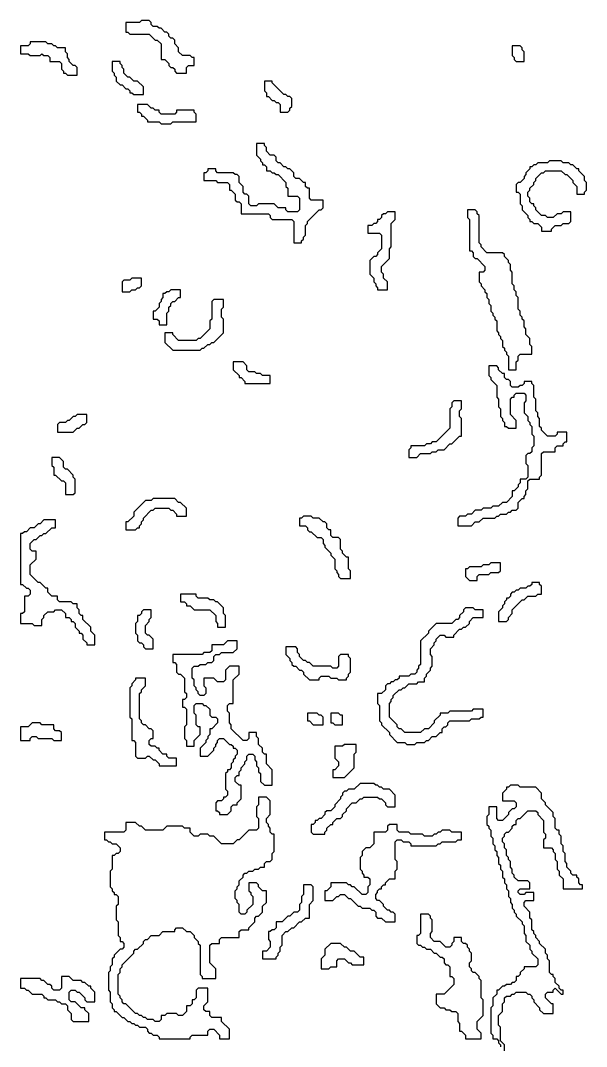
# Model space of a CAD drawing. Header units: metres. Extents: x 0 to 1000, y 0 to 1405.
# Drawn here: x 0 to 72.5, y 601.8 to 733.2 of the extents above; entities that cross this region are included whole.
import ezdxf

# ---------------------------------------------------------------- set-up
doc = ezdxf.new("R2010")
doc.units = ezdxf.units.M

msp = doc.modelspace()

# ---------------------------------------------------------------- linework, layer by layer
for points in [[(15.5, 733.25), (15.25, 733), (13.5, 733), (13.5, 731.75), (13.75, 731.75), (14, 731.5), (16.5, 731.5), (17.25, 730.75), (17.5, 730.75), (18, 730.25), (18, 728.25), (18.5, 728.25), (19, 727.75), (19, 727.5), (19.25, 727.25), (19.5, 727.25), (19.75, 727), (19.75, 726.75), (20, 726.5), (21.25, 726.5), (21.25, 727.25), (21.5, 727.5), (22.25, 727.5), (22.25, 728.5), (22, 728.5), (21.75, 728.75), (20.75, 728.75), (20.25, 729.25), (20.25, 729.75), (19.75, 730.25), (19.75, 730.75), (19.5, 731), (19.25, 731), (19, 731.25), (19, 731.5), (18.75, 731.75), (18.5, 731.75), (18, 732.25), (17.75, 732.25), (17.5, 732.5), (17, 732.5), (16.75, 732.75), (16.75, 733), (16.5, 733.25)], [(1.25, 730.5), (1.25, 730.25), (1, 730), (0, 730), (0, 729), (1, 729), (1.25, 728.75), (2.5, 728.75), (2.75, 729), (3, 728.75), (3.5, 728.75), (3.75, 728.5), (3.75, 728), (5, 728), (5.25, 727.75), (5.25, 727), (5.5, 726.75), (5.5, 726.5), (5.75, 726.5), (6, 726.25), (7.25, 726.25), (7.25, 727.25), (7, 727.5), (6.75, 727.5), (6.25, 728), (6.25, 728.25), (6, 728.5), (6, 729), (5.75, 729.25), (5.75, 729.75), (4.75, 729.75), (4.5, 730), (4.25, 730), (4, 730.25), (3.5, 730.25), (3.25, 730.5)], [(63, 730), (63, 728.75), (63.25, 728.5), (63.25, 728.25), (63.5, 728), (64.5, 728), (64.5, 729.25), (64.25, 729.5), (64.25, 729.75), (64, 730)], [(11.75, 728), (11.75, 726.75), (12, 726.5), (12, 726.25), (12.25, 726), (12.25, 725.5), (12.75, 725), (13, 725), (13.5, 724.5), (13.75, 724.5), (14, 724.25), (14, 724), (14.25, 724), (14.5, 723.75), (15.75, 723.75), (15.75, 724.75), (15, 725.5), (14.5, 725.5), (14, 726), (13.75, 726), (13.25, 726.5), (13.25, 727), (13, 727.25), (13, 727.5), (12.75, 727.75), (12.75, 728)], [(31.25, 725.5), (31.25, 724.25), (31.5, 724), (31.5, 723.5), (31.75, 723.5), (32.25, 723), (32.5, 723), (32.75, 722.75), (33, 722.75), (33.25, 722.5), (33.25, 721.5), (34.25, 721.5), (34.5, 721.75), (34.5, 722), (34.75, 722.25), (34.75, 723.25), (34.5, 723.5), (34.25, 723.5), (34, 723.75), (33.75, 723.75), (32.25, 725.25), (32.25, 725.5)], [(15, 722.5), (15, 721.5), (15.25, 721.5), (15.5, 721.25), (15.5, 721), (15.75, 721), (16.25, 720.5), (16.25, 720.25), (17.75, 720.25), (18, 720), (19.25, 720), (19.5, 720.25), (22.5, 720.25), (22.5, 721.25), (22.25, 721.5), (22.25, 721.75), (20, 721.75), (20, 721.5), (19.75, 721.25), (18, 721.25), (17.75, 721.5), (17.75, 721.75), (17.25, 721.75), (17, 722), (16.75, 722), (16.25, 722.5)], [(30.25, 717.5), (30.25, 716), (30.75, 715.5), (30.75, 715.25), (31, 715), (31, 714.75), (31.25, 714.75), (31.5, 714.5), (31.5, 714), (32, 714), (32.25, 713.75), (32.5, 713.75), (32.75, 713.5), (33, 713.5), (34, 712.5), (34, 712), (34.25, 711.75), (34.25, 710.75), (35.5, 710.75), (35.75, 710.5), (35.75, 709), (35.5, 708.75), (34.25, 708.75), (34, 709), (34, 709.25), (33, 709.25), (32.5, 709.75), (30.5, 709.75), (30.25, 709.5), (29.5, 709.5), (29.25, 709.75), (29.25, 710.75), (29, 711), (28.75, 711), (28.5, 711.25), (28.5, 712), (28, 712.5), (28, 713.25), (27.75, 713.5), (27.5, 713.5), (27.25, 713.75), (25.25, 713.75), (25, 714), (25, 714.25), (24, 714.25), (24, 714), (23.75, 713.75), (23.5, 713.75), (23.5, 712.75), (25, 712.75), (25.25, 712.5), (26.5, 712.5), (26.75, 712.25), (26.75, 711.5), (27, 711.5), (27.5, 711), (27.5, 710.25), (27.75, 710), (28, 710), (28.25, 709.75), (28.25, 708.5), (31.75, 708.5), (32, 708.25), (32, 708), (32.25, 707.75), (34.75, 707.75), (35, 707.5), (35, 704.75), (36, 704.75), (36, 705), (36.25, 705.25), (36.25, 705.5), (36.5, 705.75), (36.5, 707), (36.75, 707.25), (36.75, 707.5), (38.25, 709), (38.5, 709), (38.75, 709.25), (38.75, 710.25), (37.25, 710.25), (37, 710.5), (37, 711.75), (36.75, 711.75), (36.5, 712), (36.5, 712.5), (36.25, 712.5), (35.75, 713), (35.25, 713), (35, 713.25), (35, 713.75), (34.5, 714.25), (34.25, 714.25), (34, 714.5), (33.75, 714.5), (33.25, 715), (33, 715), (32.75, 715.25), (32.75, 715.75), (32.5, 716), (32, 716), (31.5, 716.5), (31.5, 717), (31.25, 717.25), (31.25, 717.5)], [(67.75, 715.25), (67.5, 715), (66.25, 715), (66, 714.75), (65.75, 714.75), (65.5, 714.5), (65.25, 714.5), (65.25, 714.25), (64.75, 713.75), (64.75, 713.5), (64.5, 713.25), (64.5, 713), (64, 712.5), (63.75, 712.5), (63.5, 712.25), (63.5, 711.25), (63.75, 711.25), (64, 711), (64, 709.75), (64.25, 709.5), (64.25, 709), (65, 708.25), (65, 708), (65.25, 707.75), (65.25, 707.5), (65.5, 707.5), (65.75, 707.25), (66.25, 707.25), (66.75, 706.75), (66.75, 706.25), (68, 706.25), (68, 706.5), (68.5, 707), (69.25, 707), (69.5, 707.25), (70.25, 707.25), (70.5, 707.5), (70.5, 708.75), (69.5, 708.75), (69.25, 708.5), (68.75, 708.5), (68.25, 708), (67.5, 708), (67.25, 708.25), (66.75, 708.25), (66, 709), (66, 709.25), (65.75, 709.5), (65.75, 709.75), (65.5, 709.75), (65.25, 710), (65.25, 710.5), (65, 710.75), (65, 711.25), (65.25, 711.5), (65.25, 711.75), (65.75, 712.25), (65.75, 712.5), (66, 712.75), (66, 713), (66.75, 713.75), (67, 713.75), (67.25, 714), (69.25, 714), (69.75, 713.5), (70, 713.5), (70.75, 712.75), (70.75, 712.5), (71.25, 712), (71.25, 711), (72.25, 711), (72.25, 711.25), (72.5, 711.5), (72.5, 712.5), (72.25, 712.75), (72.25, 713.25), (71.5, 714), (71.5, 714.25), (71.25, 714.25), (70.75, 714.75), (70.5, 714.75), (70.25, 715), (69.5, 715), (69.25, 715.25)], [(47, 708.75), (46.75, 708.5), (46.5, 708.5), (46.25, 708.25), (46.25, 708), (46, 707.75), (45.75, 707.75), (45.75, 707.5), (45.5, 707.25), (45.25, 707.25), (45, 707), (44.5, 707), (44.5, 706), (46, 706), (46.25, 705.75), (46.25, 704), (45.75, 703.5), (45.75, 703.25), (45.5, 703), (45.25, 703), (44.75, 702.5), (44.75, 700.75), (45.25, 700.25), (45.25, 699.75), (45.5, 699.5), (45.5, 699.25), (45.75, 699), (45.75, 698.75), (47, 698.75), (47, 699.75), (46.5, 700.25), (46.5, 700.75), (46.25, 701), (46.25, 701.75), (47.25, 702.75), (47.25, 704), (47.5, 704.25), (47.5, 707.25), (48, 707.75), (48, 708.75)], [(57.25, 709), (57.25, 708), (57.5, 707.75), (57.5, 703.75), (57.75, 703.75), (58, 703.5), (58, 703), (58.25, 702.75), (58.5, 702.75), (59.5, 701.75), (59.5, 701.25), (59.25, 701), (58.75, 701), (58.75, 699.75), (59, 699.5), (59, 699.25), (59.5, 698.75), (59.5, 698.5), (59.75, 698.25), (59.75, 697.75), (60, 697.5), (60, 697), (60.25, 696.75), (60.25, 696), (60.5, 695.75), (60.5, 695.5), (60.75, 695.25), (60.75, 695), (61, 694.75), (61, 693.5), (61.25, 693.25), (61.25, 693), (61.5, 692.75), (61.5, 692.5), (61.75, 692.25), (61.75, 691.5), (62, 691.25), (62, 691), (62.25, 690.75), (62.25, 690.5), (62.5, 690.25), (62.5, 688.5), (63.5, 688.5), (63.5, 689.5), (63.75, 689.75), (63.75, 690.25), (64, 690.5), (65.5, 690.5), (65.5, 691.5), (65.25, 691.75), (65.25, 692.5), (64.75, 693), (64.75, 693.75), (64.5, 694), (64.5, 694.75), (64.25, 695), (64.25, 695.25), (64, 695.5), (64, 696), (63.75, 696.25), (63.75, 697.75), (63.5, 698), (63.5, 698.5), (63.25, 698.75), (63.25, 699.25), (63, 699.5), (63, 701), (62.75, 701.25), (62.75, 702), (62.5, 702.25), (62.5, 702.5), (62, 703), (62, 703.25), (61.75, 703.5), (59.75, 703.5), (59, 704.25), (59, 704.5), (58.75, 704.75), (58.75, 708.25), (58.5, 708.5), (58.5, 708.75), (58.25, 709)], [(14.25, 700.25), (14, 700), (13.25, 700), (13, 699.75), (13, 698.5), (14, 698.5), (14.25, 698.75), (14.75, 698.75), (15, 699), (15.25, 699), (15.5, 699.25), (15.5, 700.25)], [(19.25, 698.75), (19, 698.5), (18.75, 698.5), (18.5, 698.25), (18.25, 698.25), (18.25, 697.75), (18, 697.5), (18, 697.25), (17.75, 697), (17.75, 696.5), (17.25, 696), (17, 696), (17, 695), (17.5, 695), (17.75, 694.75), (17.75, 694.25), (18.75, 694.25), (18.75, 695.75), (19, 696), (19, 696.5), (19.25, 696.75), (19.25, 697), (19.5, 697.25), (19.75, 697.25), (20.25, 697.75), (20.5, 697.75), (20.5, 698.75)], [(24.75, 697.5), (24.5, 697.25), (24.5, 695), (24.25, 694.75), (24.25, 693.75), (23, 692.5), (22.75, 692.5), (22.5, 692.25), (20.25, 692.25), (19.5, 693), (19.5, 693.25), (18.5, 693.25), (18.5, 692), (19.5, 691), (23, 691), (23.25, 691.25), (23.5, 691.25), (24, 691.75), (24.25, 691.75), (24.5, 692), (24.75, 692), (26, 693.25), (26, 695), (25.75, 695.25), (25.75, 696.25), (26, 696.5), (26, 697.5)], [(27.25, 689.5), (27.25, 688.5), (28, 687.75), (28, 687.5), (28.25, 687.5), (28.75, 687), (28.75, 686.75), (32, 686.75), (32, 687.75), (31, 687.75), (30.75, 688), (30.25, 688), (30, 688.25), (29.25, 688.25), (29, 688.5), (29, 689), (28.5, 689.5)], [(60, 689), (60, 687.75), (60.25, 687.5), (60.25, 687.25), (61, 686.5), (61, 685), (61.25, 684.75), (61.25, 683.75), (61.5, 683.5), (61.5, 682.5), (61.75, 682.25), (61.75, 682), (62, 681.75), (62, 681.25), (62.25, 681.25), (62.5, 681), (63.5, 681), (63.5, 682), (62.75, 682.75), (62.75, 684.75), (63, 685), (63.25, 685), (63.25, 685.25), (63.5, 685.5), (64.5, 685.5), (64.75, 685.25), (64.75, 684.5), (64.5, 684.25), (64.5, 683), (65, 682.5), (65, 682), (65.25, 681.75), (65.25, 681.5), (65.5, 681.25), (65.5, 680.25), (65.75, 680), (65.75, 678.75), (65.5, 678.5), (65.5, 678), (65.25, 677.75), (65, 677.75), (64.75, 677.5), (64.75, 676.5), (65, 676.25), (65, 674.75), (64.75, 674.5), (64, 674.5), (64, 674), (63.75, 673.75), (63.75, 673.5), (63.25, 673), (63, 673), (63, 672.25), (62.25, 671.5), (61.75, 671.5), (61.25, 671), (60.5, 671), (60.25, 670.75), (59.25, 670.75), (59, 670.5), (58.25, 670.5), (57.75, 670), (57.25, 670), (57, 669.75), (56.25, 669.75), (56, 669.5), (56, 668.5), (57.75, 668.5), (58.25, 669), (58.75, 669), (59.25, 669.5), (60.75, 669.5), (61, 669.75), (61.25, 669.75), (61.5, 670), (62.25, 670), (62.5, 670.25), (62.75, 670.25), (63, 670.5), (63.5, 670.5), (63.75, 670.75), (63.75, 671.5), (64.25, 672), (64.5, 672), (64.5, 672.25), (64.75, 672.5), (64.75, 673), (65, 673.25), (65, 674.25), (65.25, 674.5), (66.5, 674.5), (66.5, 674.75), (66.75, 675), (66.75, 677.75), (67, 678), (68.5, 678), (68.5, 678.5), (68.75, 678.75), (69.5, 678.75), (69.5, 679), (69.75, 679.25), (70, 679.25), (70, 680.5), (68.75, 680.5), (68.75, 680.25), (68.5, 680), (67.5, 680), (66.75, 680.75), (66.75, 681), (66.5, 681.25), (66.5, 682.25), (66.25, 682.5), (66.25, 683), (66, 683.25), (66, 684.75), (65.75, 685), (65.75, 686.5), (65.5, 686.75), (65.5, 687), (64.5, 687), (64.5, 686.75), (64.25, 686.5), (64, 686.5), (63.75, 686.25), (63, 686.25), (62.75, 686.5), (62.75, 687), (62.5, 687.25), (62.25, 687.25), (62, 687.5), (62, 688), (61.75, 688), (61.25, 688.5), (61.25, 688.75), (61, 689)], [(55.5, 684.5), (55.25, 684.25), (55.25, 683.75), (55, 683.5), (55, 681), (53.25, 679.25), (52.75, 679.25), (52.5, 679), (52, 679), (51.75, 678.75), (50, 678.75), (50, 678.5), (49.75, 678.25), (49.75, 677.25), (50.75, 677.25), (51.25, 677.75), (52.5, 677.75), (52.75, 678), (53.25, 678), (53.5, 678.25), (54.25, 678.25), (55, 679), (55.25, 679), (56.25, 680), (56.5, 680), (56.5, 682.25), (56.25, 682.5), (56.25, 683.25), (56.5, 683.5), (56.5, 684.5)], [(7.25, 682.75), (7, 682.5), (6.75, 682.5), (6.25, 682), (6, 682), (5.75, 681.75), (5, 681.75), (4.75, 681.5), (4.75, 680.5), (6.75, 680.5), (7.25, 681), (7.5, 681), (8, 681.5), (8.25, 681.5), (8.5, 681.75), (8.5, 682.75)], [(4, 677.25), (4, 676.25), (4.25, 676), (4.25, 675), (4.5, 675), (5.25, 674.25), (5.5, 674.25), (5.75, 674), (5.75, 672.5), (6.75, 672.5), (7, 672.75), (7, 674.5), (6.75, 674.75), (6.75, 675), (6, 675.75), (5.75, 675.75), (5.5, 676), (5.5, 676.75), (5, 677.25)], [(17, 672), (16.75, 671.75), (16, 671.75), (14.5, 670.25), (14.5, 669.75), (13.75, 669), (13.5, 669), (13.5, 668), (14.75, 668), (15, 668.25), (15.25, 668.25), (15.25, 668.5), (15.5, 668.75), (15.5, 669), (15.75, 669.25), (15.75, 669.5), (16.75, 670.5), (17, 670.5), (17.25, 670.75), (19, 670.75), (19.25, 670.5), (19.5, 670.5), (20, 670), (20, 669.75), (21.25, 669.75), (21.25, 670.75), (20.5, 671.5), (20.25, 671.5), (19.75, 672)], [(3, 669.25), (2.5, 668.75), (2.25, 668.75), (1.75, 668.25), (1.25, 668.25), (0.75, 667.75), (0.5, 667.75), (0.25, 667.5), (0, 667.5), (0, 661), (0.25, 661), (0.75, 660.5), (1, 660.5), (1.25, 660.25), (1.25, 659.75), (1, 659.5), (0.5, 659.5), (0.5, 657.5), (0.25, 657.25), (0, 657.25), (0, 656), (1.5, 656), (1.75, 655.75), (2.75, 655.75), (2.75, 656.5), (3, 656.75), (3, 657), (3.5, 657.5), (4.25, 657.5), (4.5, 657.75), (5.25, 657.75), (5.75, 657.25), (5.75, 656.75), (6.25, 656.75), (6.5, 656.5), (6.5, 656.25), (6.75, 656.25), (7, 656), (7, 655.5), (7.5, 655), (7.5, 654.75), (7.75, 654.75), (8, 654.5), (8, 654), (8.5, 653.5), (8.5, 653.25), (9.5, 653.25), (9.5, 654.5), (9, 655), (9, 655.5), (8, 656.5), (8, 657), (7.75, 657), (7.5, 657.25), (7.5, 657.75), (7.25, 658), (7.25, 658.5), (6.75, 658.5), (6.5, 658.75), (5, 658.75), (4.75, 659), (4.75, 659.5), (4, 659.5), (3.5, 660), (3.5, 660.5), (3.25, 660.5), (2.5, 661.25), (2.25, 661.25), (1.25, 662.25), (1.25, 663.5), (2, 664.25), (2, 665.25), (1.5, 665.25), (1.25, 665.5), (1.25, 666.25), (1.75, 666.75), (2, 666.75), (2.5, 667.25), (2.75, 667.25), (3, 667.5), (3.25, 667.5), (4, 668.25), (4.5, 668.25), (4.5, 669.25)], [(36.25, 669.75), (36, 669.5), (35.75, 669.5), (35.75, 668.5), (36.5, 668.5), (36.75, 668.25), (36.75, 668), (37, 667.75), (37.25, 667.75), (38, 667), (38.5, 667), (38.75, 666.75), (38.75, 666.25), (39, 666), (39, 665.75), (39.75, 665), (39.75, 664.75), (40.25, 664.25), (40.25, 663), (40.5, 662.75), (40.5, 662.5), (40.75, 662.25), (40.75, 662), (41, 661.75), (42.25, 661.75), (42.25, 662.75), (42, 663), (42, 664.5), (41.75, 664.5), (41.25, 665), (41.25, 665.25), (41, 665.5), (41, 666.75), (40.75, 667), (40, 667), (39.75, 667.25), (39.75, 668), (39.5, 668), (39.25, 668.25), (39.25, 668.75), (39, 669), (38.75, 669), (38.25, 669.5), (37.5, 669.5), (37.25, 669.75)], [(60.25, 663.75), (60, 663.5), (59.25, 663.5), (59, 663.25), (57.5, 663.25), (57.25, 663), (57, 663), (57, 662), (57.5, 661.5), (58.5, 661.5), (58.5, 662), (58.75, 662.25), (60, 662.25), (60.25, 662.5), (61.25, 662.5), (61.5, 662.75), (61.5, 663.75)], [(65.5, 661.25), (65.5, 661), (65.25, 660.75), (65, 660.75), (64.75, 660.5), (64, 660.5), (63.75, 660.25), (63.5, 660.25), (63.25, 660), (63, 660), (62.75, 659.75), (62.75, 659.5), (62.5, 659.25), (62.25, 659.25), (62.25, 659), (62, 658.75), (62, 658.5), (61.75, 658.25), (61.75, 658), (61.25, 657.5), (61.25, 656.25), (62.25, 656.25), (62.5, 656.5), (62.5, 656.75), (63, 657.25), (63, 657.75), (64.25, 659), (64.5, 659), (65, 659.5), (66, 659.5), (66.25, 659.75), (66.75, 659.75), (66.75, 660.75), (66.5, 661), (66.5, 661.25)], [(20.5, 659.75), (20.5, 658.75), (21, 658.75), (21.25, 658.5), (21.25, 658.25), (21.75, 658.25), (22.25, 657.75), (24.25, 657.75), (25, 657), (25, 656.25), (25.25, 656), (25.25, 655.5), (26.25, 655.5), (26.25, 657), (26, 657.25), (26, 658), (25.25, 658.75), (25, 658.75), (24.75, 659), (24.25, 659), (24, 659.25), (22.75, 659.25), (22.5, 659.5), (22.5, 659.75)], [(15.75, 657.75), (15.5, 657.5), (15.5, 657.25), (15.25, 657), (15, 657), (15, 656.25), (14.75, 656), (14.75, 654.75), (15, 654.5), (15, 653.75), (15.25, 653.5), (15.5, 653.5), (15.75, 653.25), (15.75, 653), (16, 652.75), (17, 652.75), (17, 654), (16.5, 654.5), (16.25, 654.5), (16, 654.75), (16, 655.75), (16.5, 656.25), (16.5, 656.5), (16.75, 656.75), (16.75, 657.75)], [(57, 658), (56.75, 657.75), (56.75, 657.5), (56.25, 657), (56.25, 656.75), (56, 656.5), (55.75, 656.5), (55.25, 656), (53.25, 656), (52.25, 655), (52.25, 654.75), (51.25, 653.75), (51.25, 650.75), (51, 650.5), (51, 650.25), (50.75, 650), (50.75, 649.75), (50.5, 649.5), (50, 649.5), (49.75, 649.25), (48.5, 649.25), (48.5, 649), (48.25, 648.75), (48, 648.75), (47.75, 648.5), (47.5, 648.5), (47.25, 648.25), (47, 648.25), (46.75, 648), (46.75, 647.5), (46.25, 647), (45.75, 647), (45.75, 645.75), (46, 645.5), (46, 643.5), (46.25, 643.25), (46.25, 643), (47.25, 642), (47.25, 641.75), (48.25, 640.75), (49.25, 640.75), (49.5, 640.5), (50.5, 640.5), (50.75, 640.75), (51.75, 640.75), (52, 641), (52.25, 641), (52.75, 641.5), (53.25, 641.5), (53.75, 642), (54, 642), (54, 642.5), (54.25, 642.75), (54.5, 642.75), (54.75, 643), (54.75, 643.25), (55, 643.5), (57.5, 643.5), (57.75, 643.75), (58.75, 643.75), (59, 644), (59.25, 644), (59.25, 645), (58, 645), (57.75, 644.75), (55, 644.75), (54.75, 644.5), (53.75, 644.5), (53.75, 644.25), (53, 643.5), (53, 643.25), (52.25, 642.5), (51.75, 642.5), (51.25, 642), (49.25, 642), (48.75, 642.5), (48.5, 642.5), (48.25, 642.75), (48.25, 643), (47.25, 644), (47.25, 645.75), (47.5, 646), (47.5, 646.25), (47.75, 646.5), (47.75, 646.75), (48.5, 647.5), (48.75, 647.5), (49, 647.75), (49.25, 647.75), (49.75, 648.25), (50.75, 648.25), (51, 648.5), (51.75, 648.5), (51.75, 649), (52, 649.25), (52, 649.5), (52.5, 650), (52.5, 650.25), (52.75, 650.5), (52.75, 651.75), (52.5, 652), (52.5, 652.75), (53, 653.25), (53, 653.5), (53.25, 653.75), (53.25, 654), (53.75, 654.5), (54.25, 654.5), (54.5, 654.25), (55.5, 654.25), (55.5, 654.5), (56.25, 655.25), (56.5, 655.25), (56.75, 655.5), (57, 655.5), (57.5, 656), (57.5, 656.25), (58, 656.75), (59.25, 656.75), (59.25, 657.75), (58.25, 657.75), (58, 658)], [(26.5, 653.75), (26, 653.25), (24.5, 653.25), (24.5, 652.5), (24.25, 652.25), (23.5, 652.25), (23.25, 652), (19.5, 652), (19.5, 651), (19.75, 651), (20, 650.75), (20, 649.75), (20.25, 649.5), (20.5, 649.5), (21, 649), (21, 647.25), (21.25, 647), (21.25, 646.5), (21, 646.25), (20.75, 646.25), (20.75, 645.25), (21, 645.25), (21.25, 645), (21.25, 643), (21, 642.75), (21, 641.25), (21.25, 641), (21.25, 640.25), (22.25, 640.25), (22.25, 641), (23, 641.75), (23, 642.75), (22.75, 642.75), (22.5, 643), (22.5, 644.25), (22.25, 644.5), (22.25, 645.5), (22.5, 645.75), (23.25, 645.75), (23.5, 645.5), (23.75, 645.5), (24.25, 645), (24.25, 644.25), (24.5, 644), (25, 644), (25.25, 643.75), (25.25, 643.25), (24.5, 642.5), (24.25, 642.5), (24.25, 641.75), (24, 641.5), (24, 641.25), (23.75, 641), (23.75, 640.75), (23, 640), (23, 639), (24, 639), (24.75, 639.75), (24.75, 640), (25, 640.25), (25, 640.5), (25.25, 640.75), (25.25, 641), (25.5, 641.25), (26, 641.25), (26.75, 640.5), (27, 640.5), (27.25, 640.25), (27.25, 640), (27.5, 640), (27.75, 639.75), (27.75, 639.25), (27.5, 639), (27.5, 638.75), (27.25, 638.5), (27.25, 638.25), (27, 638), (27, 637.5), (26.75, 637.25), (26.5, 637.25), (26.5, 637), (26.25, 636.75), (26.25, 634.75), (26.5, 634.5), (26.5, 634), (26.25, 633.75), (26, 633.75), (26, 633.5), (25.75, 633.25), (25.25, 633.25), (25, 633), (25, 632), (25.25, 632), (25.5, 631.75), (25.5, 631.5), (26.5, 631.5), (27, 632), (27, 632.5), (27.25, 632.75), (27.75, 632.75), (27.75, 633), (28.25, 633.5), (28.25, 635.25), (28, 635.25), (27.5, 635.75), (27.5, 636.25), (27.75, 636.5), (28, 636.5), (28, 637), (28.25, 637.25), (28.25, 637.5), (28.75, 638), (28.75, 638.25), (29, 638.5), (29, 639), (29.25, 639.25), (29.75, 639.25), (30, 639), (30, 638.5), (30.25, 638.25), (30.25, 637.75), (30.5, 637.5), (30.5, 637), (30.75, 636.75), (30.75, 635.75), (31.25, 635.25), (32.25, 635.25), (32.25, 637.25), (31.5, 638), (31.5, 639.25), (31.25, 639.25), (31, 639.5), (31, 640), (30.5, 640.5), (30.5, 641.25), (30.25, 641.5), (30.25, 642), (29.25, 642), (29.25, 641.25), (29, 641), (28.5, 641), (27, 642.5), (27, 643), (26.75, 643.25), (26.75, 644.5), (26.5, 644.75), (26.5, 645.5), (26.75, 645.75), (27.25, 645.75), (27.25, 648.75), (28, 649.5), (28, 650.5), (26.75, 650.5), (26.25, 650), (26.25, 648.75), (26, 648.5), (25.25, 648.5), (24.75, 649), (23.5, 649), (23.5, 648), (23.75, 647.75), (23.75, 647), (23.5, 646.75), (23, 646.75), (22.75, 647), (22.75, 647.25), (22.5, 647.5), (22.5, 647.75), (22.25, 648), (22.25, 648.75), (22, 649), (22, 650.25), (22.25, 650.5), (22.75, 650.5), (23, 650.75), (23.75, 650.75), (24, 651), (24.5, 651), (24.75, 651.25), (24.75, 651.75), (25, 652), (25.5, 652), (25.75, 652.25), (27.25, 652.25), (27.75, 652.75), (27.75, 653.75)], [(34, 653), (34, 652), (34.5, 651.5), (34.5, 651.25), (34.75, 651), (34.75, 650.75), (35, 650.5), (35.25, 650.5), (35.75, 650), (36, 650), (36.25, 649.75), (36.25, 649.5), (37, 648.75), (38.25, 648.75), (38.25, 649), (38.5, 649.25), (39.5, 649.25), (39.75, 649), (40.5, 649), (40.75, 648.75), (41.75, 648.75), (41.75, 649), (42, 649.25), (42, 649.5), (42.25, 649.75), (42.25, 651.5), (42, 651.75), (42, 652), (41, 652), (40.75, 651.75), (40.75, 650.5), (40.5, 650.25), (40, 650.25), (39.75, 650.5), (37.5, 650.5), (37, 651), (36.75, 651), (36.5, 651.25), (36.25, 651.25), (35.75, 651.75), (35.75, 652), (35.5, 652.25), (35.5, 652.75), (35.25, 653)], [(14.75, 649), (14.75, 648.75), (14.25, 648.25), (14.25, 648), (14, 647.75), (14, 644), (14.25, 643.75), (14.25, 641), (14.5, 641), (14.75, 640.75), (14.75, 639), (15, 638.75), (16, 638.75), (16.25, 639), (16.5, 639), (17, 638.5), (17.25, 638.5), (17.75, 638), (17.75, 637.75), (20, 637.75), (20, 638.75), (19, 638.75), (18.75, 639), (18.75, 639.25), (18.25, 639.25), (17.75, 639.75), (17.75, 640), (17.5, 640), (17.25, 640.25), (16.75, 640.25), (16.5, 640.5), (16.5, 641), (16.75, 641.25), (17, 641.25), (17, 642.25), (16.75, 642.5), (16.5, 642.5), (16, 643), (15.75, 643), (15.5, 643.25), (15.5, 643.5), (15.25, 643.75), (15.25, 647), (15.5, 647.25), (15.5, 647.5), (16, 648), (16, 649)], [(36.75, 644.5), (36.75, 643.5), (37, 643.5), (37.5, 643), (38.75, 643), (38.75, 644), (38.5, 644.25), (38.25, 644.25), (38, 644.5)], [(39.75, 644.5), (39.75, 643.25), (40, 643.25), (40.25, 643), (41.25, 643), (41.25, 644.25), (41, 644.25), (40.75, 644.5)], [(1.5, 643.25), (1, 642.75), (0, 642.75), (0, 641), (1.25, 641), (1.25, 641.25), (1.5, 641.5), (2, 641.5), (2.25, 641.25), (4, 641.25), (4.25, 641), (5.25, 641), (5.25, 642), (5, 642.25), (4.5, 642.25), (4.25, 642.5), (4.25, 643), (2.75, 643), (2.5, 643.25)], [(41.5, 640.5), (41.25, 640.25), (40.25, 640.25), (40.25, 638.75), (40.75, 638.25), (40.75, 637.75), (40.25, 637.25), (40, 637.25), (40, 636.25), (41.5, 636.25), (42.75, 637.5), (42.75, 639.25), (43, 639.5), (43, 640.5)], [(43.5, 635.5), (42.75, 634.75), (42, 634.75), (41.75, 634.5), (41.5, 634.5), (41.25, 634.25), (41.25, 634), (41, 633.75), (41, 633.5), (40.25, 632.75), (40.25, 632.5), (39.75, 632), (39.25, 632), (39, 631.75), (39, 631.5), (38.5, 631), (38.25, 631), (38, 630.75), (37.75, 630.75), (37.75, 630.5), (37.5, 630.25), (37.25, 630.25), (37.25, 629.25), (37.5, 629), (39, 629), (39, 629.25), (39.25, 629.5), (39.25, 629.75), (39.75, 630.25), (40, 630.25), (40, 630.5), (40.5, 631), (41, 631), (41.25, 631.25), (41.25, 631.5), (41.75, 632), (41.75, 632.25), (42.5, 633), (43, 633), (43.5, 633.5), (43.75, 633.5), (44, 633.75), (45.75, 633.75), (46, 633.5), (46.25, 633.5), (46.75, 633), (46.75, 632.75), (47, 632.5), (48, 632.5), (48, 634), (47.25, 634.75), (46.5, 634.75), (46.25, 635), (46, 635), (45.75, 635.25), (45.5, 635.25), (45.25, 635.5)], [(30.5, 633.75), (30.5, 632.75), (30.25, 632.5), (30.25, 631.25), (30.5, 631), (30.5, 629.75), (30.25, 629.5), (29.25, 629.5), (28, 628.25), (27.75, 628.25), (27.25, 627.75), (25.75, 627.75), (24.75, 628.75), (24.25, 628.75), (24, 629), (23, 629), (22.75, 628.75), (22.25, 628.75), (21.75, 629.25), (21.75, 629.75), (21, 629.75), (20.75, 630), (18.75, 630), (18.25, 629.5), (16, 629.5), (15.5, 630), (15.25, 630), (14.75, 630.5), (13.5, 630.5), (13.5, 629.5), (13.25, 629.25), (10.75, 629.25), (10.75, 628.25), (11, 628.25), (11.25, 628), (11.5, 628), (11.75, 627.75), (12.25, 627.75), (12.75, 627.25), (12.75, 626.75), (12.5, 626.5), (12.25, 626.5), (12, 626.25), (11.75, 626.25), (11.75, 624.5), (11.5, 624.25), (11.5, 622.25), (11.75, 622), (11.75, 621.75), (12, 621.5), (12, 621.25), (12.25, 621.25), (12.5, 621), (12.5, 620), (12.25, 619.75), (12.25, 618), (12.5, 617.75), (12.5, 616), (12.75, 615.75), (12.75, 615.25), (13, 615.25), (13.25, 615), (13.25, 614.5), (13, 614.25), (12.75, 614.25), (12, 613.5), (12, 613.25), (11.75, 613), (11.75, 612.25), (11.5, 612), (11.5, 611.5), (11.25, 611.25), (11.25, 609), (11.5, 608.75), (11.5, 607.5), (11.75, 607.25), (11.75, 606.75), (12, 606.5), (12, 606.25), (12.25, 606.25), (13, 605.5), (13.25, 605.5), (13.75, 605), (14, 605), (14.25, 604.75), (14.5, 604.75), (14.75, 604.5), (15, 604.5), (15.25, 604.25), (16, 604.25), (16.25, 604), (16.25, 603.75), (16.5, 603.5), (16.75, 603.5), (17, 603.25), (17.5, 603.25), (17.75, 603), (17.75, 602.75), (21.75, 602.75), (21.75, 603), (22, 603.25), (24, 603.25), (24, 603.75), (24.25, 604), (24.75, 604), (25.5, 603.25), (25.5, 602.75), (26.75, 602.75), (26.75, 604), (25.75, 605), (25.75, 605.5), (24.5, 605.5), (24.25, 605.75), (24.25, 606.25), (23.75, 606.25), (23.5, 606.5), (23.5, 607), (24, 607.5), (24, 609.25), (22.75, 609.25), (22.5, 609), (22.5, 608), (22.25, 607.75), (22, 607.75), (22, 607.25), (21.75, 607), (21.25, 607), (21.25, 606.25), (20.75, 605.75), (20.25, 605.75), (20, 606), (18.75, 606), (18.5, 605.75), (18, 605.75), (18, 605.25), (17.75, 605), (17.25, 605), (17, 605.25), (16.25, 605.25), (16, 605.5), (15.75, 605.5), (15.5, 605.75), (15.25, 605.75), (15, 606), (14.75, 606), (13.5, 607.25), (13.25, 607.25), (13, 607.5), (13, 607.75), (12.75, 608), (12.75, 608.25), (12.5, 608.5), (12.5, 611), (12.75, 611.25), (12.75, 611.75), (13, 612), (13, 612.25), (14.5, 613.75), (14.5, 614), (14.75, 614.25), (15, 614.25), (15.75, 615), (15.75, 615.25), (16, 615.5), (16.25, 615.5), (16.75, 616), (17.75, 616), (18.25, 616.5), (19.75, 616.5), (19.75, 616.75), (20, 617), (20.75, 617), (21.25, 616.5), (21.75, 616.5), (22.25, 616), (22.25, 615.75), (22.75, 615.25), (22.75, 615), (23, 614.75), (23, 611), (23.25, 610.75), (23.25, 610.5), (25, 610.5), (25, 611.75), (24.25, 612.5), (24.25, 614.75), (24.5, 615), (25.5, 615), (25.5, 615.5), (25.75, 615.75), (28, 615.75), (28, 616.5), (28.25, 616.75), (29.25, 616.75), (29.25, 617), (30, 617.75), (30, 618.25), (30.25, 618.5), (30.5, 618.5), (31, 619), (31, 619.75), (31.5, 620.25), (31.5, 621.75), (31, 621.75), (30.5, 622.25), (30.5, 622.5), (30.25, 622.75), (29.25, 622.75), (29.25, 621.75), (29.5, 621.5), (29.5, 621.25), (29.75, 621), (29.75, 620), (29, 619.25), (29, 619), (28.75, 618.75), (28.25, 618.75), (28, 619), (28, 620), (27.75, 620.25), (27.75, 620.5), (27.5, 620.75), (27.5, 621.75), (27.75, 622), (27.75, 622.25), (28, 622.5), (28, 623), (28.5, 623.5), (28.5, 623.75), (28.75, 624), (29, 624), (29.25, 624.25), (29.75, 624.25), (30, 624.5), (30.5, 624.5), (30.75, 624.75), (31.25, 624.75), (31.25, 625.25), (31.5, 625.5), (32, 625.5), (32.25, 625.75), (32.25, 626.5), (32.5, 626.75), (32.5, 629), (32.25, 629), (32, 629.25), (32, 629.75), (31.75, 630), (31.75, 630.25), (31.5, 630.5), (31.5, 631), (32, 631.5), (32, 633.25), (31.5, 633.75)], [(47.25, 630.25), (47, 630), (47, 629.5), (46.75, 629.25), (45.25, 629.25), (45.25, 627.75), (44.75, 627.25), (44.25, 627.25), (43.75, 626.75), (43.75, 626.25), (43.5, 626), (43.5, 624.5), (43.75, 624.25), (43.75, 624), (44, 623.75), (44, 623.5), (44.5, 623.5), (44.75, 623.25), (44.75, 622.5), (44.5, 622.25), (44.5, 621.5), (44.25, 621.25), (43.75, 621.25), (42.75, 622.25), (42.5, 622.25), (42.25, 622.5), (42, 622.5), (41.75, 622.75), (39.75, 622.75), (39.75, 622.25), (39.25, 621.75), (39, 621.75), (39, 620.5), (40, 620.5), (40.5, 621), (40.75, 621), (41, 621.25), (41.5, 621.25), (42, 620.75), (42.25, 620.75), (43.25, 619.75), (43.5, 619.75), (43.75, 619.5), (44.75, 619.5), (45, 619.25), (45.25, 619.25), (45.5, 619), (45.5, 618.5), (45.75, 618.25), (46.25, 618.25), (46.75, 617.75), (48, 617.75), (48, 618.75), (47.75, 619), (47.5, 619), (47.25, 619.25), (47, 619.25), (46.5, 619.75), (46.5, 620), (46, 620.5), (45.75, 620.5), (45.5, 620.75), (45.5, 621.25), (45.75, 621.5), (45.75, 621.75), (46, 622), (46.25, 622), (46.25, 622.25), (46.5, 622.5), (46.75, 622.5), (46.75, 622.75), (47.25, 623.25), (48, 623.25), (48, 624.25), (48.25, 624.5), (48.25, 625.5), (48, 625.75), (48, 628), (48.25, 628.25), (48.75, 628.25), (49, 628), (49.75, 628), (50, 627.75), (50, 627.5), (53.25, 627.5), (53.5, 627.75), (53.75, 627.75), (54, 628), (55.75, 628), (56, 628.25), (56.5, 628.25), (56.5, 629.25), (55.25, 629.25), (55, 629.5), (54, 629.5), (53.75, 629.25), (53.5, 629.25), (53.25, 629), (53, 629), (52.75, 628.75), (51.75, 628.75), (51.5, 629), (50, 629), (49.75, 629.25), (48.5, 629.25), (48.25, 629.5), (48.25, 630.25)], [(36.25, 622.5), (36.25, 621.25), (36, 621), (36, 620.25), (35.75, 620), (35.75, 619.25), (35.5, 619), (35, 619), (34.5, 618.5), (34.25, 618.5), (33.5, 617.75), (32.75, 617.75), (32.75, 617), (32.5, 616.75), (32.25, 616.75), (32, 616.5), (31.75, 616.5), (31.75, 615.5), (32, 615.25), (32, 614.5), (31.5, 614), (31, 614), (31, 613), (32.75, 613), (32.75, 613.25), (33, 613.5), (33, 613.75), (33.25, 614), (33.25, 614.5), (33.5, 614.75), (33.5, 616), (34, 616.5), (34.25, 616.5), (34.75, 617), (35, 617), (35.75, 617.75), (36, 617.75), (36.5, 618.25), (37, 618.25), (37, 620), (37.5, 620.5), (37.5, 622.25), (37.25, 622.5)], [(51.25, 618.75), (51.25, 616.25), (51, 616), (50.75, 616), (50.75, 615), (51, 614.75), (51.25, 614.75), (51.5, 614.5), (51.75, 614.5), (52, 614.25), (52.5, 614.25), (53, 613.75), (53.25, 613.75), (53.75, 613.25), (54, 613.25), (54.25, 613), (54.25, 612.5), (54.5, 612.25), (54.75, 612.25), (55, 612), (55, 610.75), (55.25, 610.75), (55.5, 610.5), (55.5, 609.75), (54.25, 608.5), (53.25, 608.5), (53.25, 607.25), (53.75, 606.75), (54.25, 606.75), (54.5, 606.5), (55, 606.5), (55.25, 606.25), (55.75, 606.25), (56, 606), (56, 605), (56.25, 604.75), (56.25, 603.75), (56.5, 603.75), (57, 603.25), (57, 602.75), (59, 602.75), (59, 603.5), (58.5, 604), (58.5, 605), (59.25, 605.75), (59.25, 607.75), (59, 608), (59, 610.25), (58.75, 610.5), (58.75, 610.75), (58.25, 611.25), (58, 611.25), (57.75, 611.5), (57.75, 611.75), (57.5, 612), (57.5, 612.5), (57.75, 612.75), (57.75, 613.75), (57.5, 614), (57.5, 614.25), (57.25, 614.5), (57.25, 614.75), (57, 615), (56.75, 615), (56.5, 615.25), (56.5, 615.75), (55.5, 615.75), (55.5, 615.25), (55.25, 615), (55.25, 614.75), (55, 614.5), (54.5, 614.5), (53.75, 615.25), (53, 615.25), (52.5, 615.75), (52.5, 616.25), (52.75, 616.5), (52.75, 618), (52.5, 618.25), (52.5, 618.5), (52.25, 618.75)], [(39.75, 615), (39, 614.25), (39, 613.5), (38.5, 613), (38.5, 611.75), (39.5, 611.75), (39.75, 612), (40.5, 612), (40.5, 612.75), (40.75, 613), (41.5, 613), (42, 612.5), (42.25, 612.5), (42.5, 612.25), (44, 612.25), (44, 613.25), (43.5, 613.25), (42.75, 614), (42.25, 614), (41.75, 614.5), (41.5, 614.5), (41, 615)], [(5.25, 610.75), (5.25, 609.25), (5, 609), (4.25, 609), (4, 609.25), (4, 609.5), (3.75, 609.75), (3.5, 609.75), (3, 610.25), (2.75, 610.25), (2.5, 610.5), (0, 610.5), (0, 609.25), (0.5, 609.25), (0.75, 609), (1, 609), (1.5, 608.5), (2.75, 608.5), (3, 608.25), (3, 608), (3.25, 608), (3.5, 607.75), (4.5, 607.75), (4.75, 607.5), (5, 607.5), (5.25, 607.25), (5.75, 607.25), (6, 607), (6, 606.5), (6.5, 606), (6.5, 605.25), (6.75, 605), (8.75, 605), (8.75, 606), (8.25, 606.5), (8.25, 606.75), (7.75, 606.75), (7, 607.5), (6.5, 607.5), (6.25, 607.75), (6.25, 608.75), (6.5, 609), (7, 609), (7.25, 608.75), (7.5, 608.75), (8.25, 608), (8.25, 607.75), (8.5, 607.5), (9.5, 607.5), (9.5, 608.75), (9, 609.25), (9, 609.5), (8.75, 609.5), (8.25, 610), (8, 610), (7.75, 610.25), (6.75, 610.25), (6.25, 610.75)]]:
    msp.add_lwpolyline(points, close=True)
msp.add_lwpolyline([(62, 601.25), (62, 602), (61.5, 602.5), (61.5, 604.25), (61.25, 604.5), (61.25, 605.75), (61.75, 606.25), (61.75, 607.25), (62, 607.5), (62, 608), (62.25, 608.25), (62.75, 608.25), (63, 608.5), (63.25, 608.5), (63.5, 608.75), (64.75, 608.75), (65, 608.5), (65.25, 608.5), (65.5, 608.25), (65.5, 608), (65.75, 607.75), (65.75, 607.5), (66.5, 606.75), (66.5, 606.5), (67, 606), (68.25, 606), (68.25, 607.25), (68, 607.25), (67.25, 608), (67.25, 608.5), (67.5, 608.75), (68.25, 608.75), (68.25, 609), (68.5, 609.25), (69.25, 608.5), (69.5, 608.5), (69.5, 609), (69.25, 609), (69, 609.25), (69, 609.5), (68.5, 610), (68.5, 610.5), (68.25, 610.75), (68.25, 611), (68, 611), (67.75, 611.25), (67.75, 612.75), (67.5, 613), (67.5, 613.5), (67.25, 613.75), (67.25, 614.25), (66.5, 615), (66.5, 615.25), (66, 615.75), (66, 616), (65.75, 616.25), (65.75, 616.5), (65.5, 616.75), (65.5, 618), (65.25, 618.25), (65.25, 619), (64.5, 619.75), (64.5, 620.25), (64.75, 620.5), (65.75, 620.5), (65.75, 621.5), (64.75, 621.5), (64.5, 621.25), (64, 621.25), (63.75, 621.5), (63.75, 621.75), (64, 622), (65.25, 622), (65.25, 622.75), (65, 623), (63.75, 623), (63.25, 623.5), (63.25, 623.75), (63, 624), (63, 624.5), (62.75, 624.75), (62.75, 625.5), (62.5, 625.75), (62.5, 626), (62.25, 626.25), (62.25, 627), (62, 627.25), (62, 627.75), (61.75, 628), (61.75, 628.5), (62, 628.75), (62, 629), (62.25, 629.25), (62.5, 629.25), (63, 629.75), (63, 630), (63.25, 630.25), (63.5, 630.25), (63.5, 630.75), (63.75, 631), (64, 631), (65, 632), (66, 632), (66.25, 631.75), (66.25, 631.5), (67, 630.75), (67, 629.25), (67.25, 629), (67.25, 628.5), (67, 628.25), (67, 627.25), (68, 627.25), (68.25, 627), (68.25, 626.75), (68.5, 626.5), (68.5, 625.75), (68.75, 625.5), (68.75, 624.5), (69, 624.25), (69, 623.75), (69.5, 623.25), (69.5, 622), (72, 622), (72, 622.5), (71.75, 622.5), (71.5, 622.75), (71.5, 623.25), (71.25, 623.5), (71.25, 623.75), (70.75, 623.75), (70.5, 624), (70.5, 624.25), (70, 624.75), (70, 625.25), (69.75, 625.5), (69.75, 626.5), (69.5, 626.75), (69.5, 627.5), (69.25, 627.75), (69.25, 628.75), (69, 629), (69, 629.5), (68.75, 629.5), (68.5, 629.75), (68.5, 631), (68.25, 631.25), (68.25, 631.75), (67.25, 632.75), (67.25, 633), (66.75, 633.5), (66.75, 634.25), (66, 635), (64, 635), (63.75, 635.25), (62.75, 635.25), (62.5, 635), (62.25, 635), (62.25, 634.75), (61.75, 634.25), (61.75, 633.25), (63.25, 633.25), (63.5, 633), (63.5, 632.5), (63.25, 632.25), (63, 632.25), (62.5, 631.75), (62.5, 631.5), (61.75, 630.75), (61.25, 630.75), (61, 631), (61, 632.5), (60, 632.5), (60, 631.5), (59.75, 631.25), (59.75, 630.25), (60, 630), (60, 629.75), (60.25, 629.5), (60.25, 628.75), (60.5, 628.5), (60.5, 627.75), (60.75, 627.5), (60.75, 627), (61, 626.75), (61, 626.25), (61.25, 626), (61.25, 625.25), (61.5, 625), (61.5, 624.5), (61.75, 624.25), (61.75, 623.5), (62, 623.25), (62, 622.75), (62.25, 622.5), (62.25, 622), (62.5, 621.75), (62.5, 621), (62.75, 620.75), (62.75, 620.25), (63, 620), (63, 619.5), (63.25, 619.25), (63.25, 619), (63.5, 618.75), (63.5, 618.5), (64.25, 617.75), (64.25, 617.5), (64.5, 617.25), (64.5, 616.25), (64.75, 616), (64.75, 615.25), (65.25, 614.75), (65.25, 614.25), (65.5, 614), (65.5, 613.75), (66.25, 613), (66.25, 612.25), (66, 612), (64.5, 612), (64.5, 611.75), (64, 611.25), (64, 611), (63.75, 610.75), (63.5, 610.75), (63.5, 610.25), (63.25, 610), (63, 610), (62.75, 609.75), (62.25, 609.75), (62, 609.5), (61.75, 609.5), (61.25, 609), (61, 609), (61, 608.5), (60.5, 608), (60.5, 607), (60.25, 606.75), (60.25, 603.5), (60.5, 603.25), (60.5, 602.75), (61, 602.75), (61.25, 602.5), (61.25, 602.25), (61.5, 602), (61.5, 601.75)])

doc.saveas('drawing.dxf')
